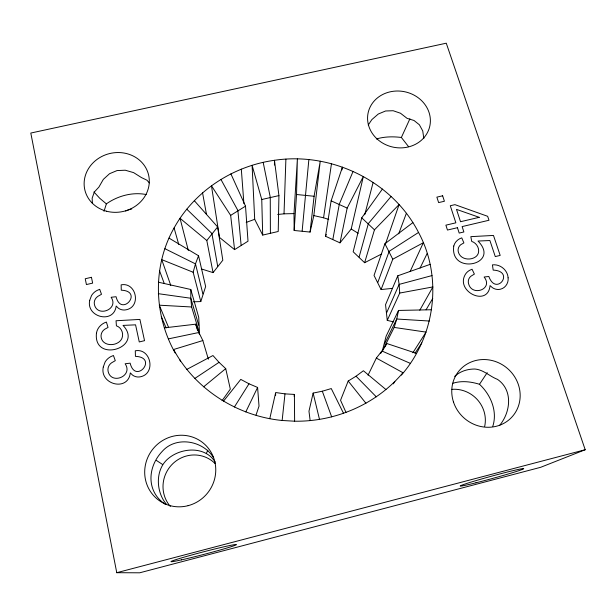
<?xml version="1.0" encoding="UTF-8"?>
<svg xmlns="http://www.w3.org/2000/svg" width="616" height="616" viewBox="0 0 616 616"><rect width="100%" height="100%" fill="white"/><g stroke="black" fill="none" stroke-linecap="round" stroke-linejoin="round"><path stroke-width="0.92" d="M274.436 165.08L274.466 160.299C331.254 151.69 392.2 180.904 418.541 232.448C443.073 277.801 435.096 336.552 401.378 375.106M175.167 352.976C153.723 314.93 152.329 266.189 174.089 227.959C194.402 191.137 233.017 165.989 274.466 160.299L278.925 195.595L278.232 231.485L262.701 235.089L254.693 219.319L252.098 165.319L261.754 199.515L262.701 235.089M275.614 395.395L275.66 393.485M294.171 230.476L296.535 194.51L297.389 158.92L293.994 213.606L294.171 230.476L310.071 232.07L313.837 215.6L320.243 161.207L314.098 196.265L310.071 232.07M277.708 214.484L284.022 213.829L285.893 159.151M302.156 230.946L308.862 159.606M208.362 359.213L202.841 340.548L173.643 349.503C195.064 389.343 237.36 416.108 282.143 420.482L284.992 393.878L294.394 394.425L294.625 421.205C335.52 421.868 376.538 404.142 402.949 372.703L376.353 358.089L368.037 375.198M294.155 396.319L294.394 394.425M328.759 219.419L323.569 217.795L331.462 163.71M339.986 242.858L347.17 208.085L363.34 176.461L351.212 229.013L339.986 242.858L325.487 236.236L331.139 200.831L342.427 167.098L341.934 169.924M332.879 239.247L339.308 204.135L353.084 171.356M431.577 309.74L398.537 310.441L396.743 319.019L394.171 327.427L382.528 350.804M382.374 350.797L386.116 336.197L398.537 310.441M269.777 418.68L275.675 392.531L284.992 393.878M343.528 413.336L331.269 388.565L322.314 391.214L313.136 393.085L308.97 411.203L310.141 420.582M492.792 426.303C497.72 411.242 490.683 394.648 479.487 384.284C470.878 381.604 461.346 380.449 452.652 383.368M382.405 189.05L361.754 217.833L353.161 251.767L364.618 262.716L381.265 254.177M364.734 214.768L373.142 182.367M193.386 301.809L200.793 301.57L205.636 286.54L198.552 255.763L169.03 238.115M359.128 257.003L368.368 223.562L391.075 196.466M200.793 301.57L193.147 272.249L195.48 263.879L198.552 255.763M364.618 262.716L374.459 229.822L399.083 204.566L385.493 243.913M104.019 211.319L106.368 203.858C117.764 195.873 132.44 191.83 146.238 194.541M256.033 415.092L259.02 406.137L257.603 387.456L248.995 383.783L240.771 379.394L223.516 401.162M412.874 222.615L384.908 243.744L374.028 275.429L381.081 289.551L392.469 288.365M215.261 462.169C205.344 445.961 181.681 447.362 168.391 458.458C155.093 469.246 155.702 491.337 166.174 503.965M377.862 282.336L389.181 251.313L418.541 232.448M398.698 233.803L406.368 213.305M409.902 118.819L401.37 137.468L408.601 146.708M381.081 289.551L392.769 259.221L423.331 242.735L410.117 271.556M385.939 389.543L363.394 370.747L356.048 376.207L348.202 381.027L340.548 400.277L346.015 412.45M430.107 264.372L397.774 275.814L385.547 304.681L387.256 320.382L393.632 321.891M386.756 312.489L399.145 284.392L397.774 275.814M387.256 320.382L399.73 293.062L399.145 284.392L432.016 275.575M206.36 453.307L207.854 450.204M245.799 411.919L257.603 387.456M420.058 268.099L427.196 253.399M325.487 236.236L326.334 234.519M384.469 343.998L396.743 319.019L429.344 321.028M380.619 353.546L386.709 343.482L416.447 353.338M385.031 346.854L386.709 343.482M419.812 310.202L432.909 286.925L399.73 293.062M426.064 309.794L432.771 298.344M499.884 425.063C510.695 411.896 513.082 389.982 497.489 379.371C489.651 376.368 483.591 369.739 474.921 369.023C467.536 368.969 460.083 371.294 454.647 376.415M234.396 407.014L248.995 383.783M412.874 352.745L426.064 332.116L394.171 327.427M393.339 383.853L394.856 381.481M479.487 384.284L487.21 372.657M415.007 353.291L421.76 342.92M368.237 125.025L371.841 119.612L378.286 114.022L385.562 110.988L393.147 110.726L400.492 113.236L407.06 118.334L414.021 120.49L419.388 124.786L422.745 130.946L423.831 138.523M222.053 400.708L230.322 389.104L225.725 368.63L219.034 362.339L212.959 355.524L186.856 369.384M201.363 268.923L213.059 272.626L222.815 260.206L217.617 226.934L194.317 200.685M213.059 272.626L206.799 240.517L217.617 226.934M376.353 358.089L381.882 350.997L410.164 363.294M203.65 386.81L225.725 368.63M234.581 249.634L230.654 215.384L211.45 185.755L219.481 237.399L234.581 249.634L248.009 241.195L245.515 206.16L230.9 173.866M230.654 215.384L245.515 206.16M194.833 378.44L219.034 362.339M585.2 449.734L540.686 467.298L139.693 572.803L116.763 572.695L30.8 133.048L446.269 43.197L585.2 449.734L116.763 572.695M246.192 222.422L254.693 219.319M376.361 138.977C384.438 136.567 393.054 136.436 401.37 137.468M261.754 199.515L278.925 195.595M168.499 338.862L198.876 332.501L202.841 340.548M164.38 327.866L195.672 324.185L199.43 334.342M284.022 213.829L293.994 213.606M158.412 282.205L190.798 289.497L198.714 317.279L199.507 333.187L191.63 306.984L159.274 305.19L168.507 327.204M282.143 420.482L294.625 421.205M296.535 194.51L314.098 196.265M158.312 293.686L190.814 298.244L198.745 325.24M313.837 215.6L323.569 217.795M193.147 272.249L161.731 259.621L170.778 285.439M331.139 200.831L347.17 208.085M164.903 248.695L195.48 263.879L202.88 293.94M351.212 229.013L358.15 233.272M156.41 460.445L162.462 464.402M165.589 504.481C146.1 491.968 147.27 467.174 162.139 451.497C175.868 435.735 202.726 440.432 213.298 457.303M206.799 240.517L180.026 218.287L188.327 250.458M106.368 203.858L99.777 198.314L93.94 191.984M361.754 217.833L374.459 229.822M186.787 209.178L211.912 233.495L217.664 266.204M356.048 376.207L376.276 396.827M149.326 182.898L146.947 180.203L141.511 177.601L133.61 172.626L125.248 170.216L117.025 170.586L109.548 173.704L103.349 179.356L98.876 187.118L94.371 191.953L92.161 198.136L92.377 203.449M348.202 381.027L365.927 403.257M384.908 243.744L392.769 259.221M220.921 179.41L237.884 210.464L241.11 245.13M161.3 316.609L166.135 327.874M179.78 359.705L180.534 361.469M159.559 270.817L164.226 283.399M322.314 391.214L331.67 416.886M195.672 324.185L197.62 330.569M174.089 227.959L178.74 244.413M313.136 393.085L319.496 419.396M263.178 162.355L270.255 197.205L270.393 232.971M202.564 192.854L206.499 214.499M191.63 306.984L190.814 298.244L190.798 289.497M241.318 169.161L243.905 203.596M451.959 389.351A30.161 28.59 43.6 0 1 484.684 426.357M125.672 211.034A28.351 26.211 -14.7 0 1 131.762 208.963M170.332 506.429A31.062 30.115 -56.5 0 1 172.819 463.694A31.062 30.115 -56.5 0 1 215.046 463.502M508.115 277.831C508.693 282.867 505.536 288.026 500.485 289.197A9.517 8.763 28.4 0 1 492.423 287.68L490.051 285.593C488.065 307.176 456.263 292.022 464.81 275.36A13.267 12.274 27.2 0 1 469.7 270.285L472.064 269.238L474.389 274.089L470.986 276.176A7.985 7.392 27.2 0 0 468.699 284.13C472.364 296.789 493.685 289.012 484.122 277.015L488.85 276.476C496.173 296.912 515.477 271.071 493.177 270.101L492.43 264.88C500.177 263.933 507.607 270.024 508.115 277.831M96.442 333.271C93.255 363.448 144.113 347.616 123.038 325.41L135.566 324.84L139.262 341.942L144.537 340.671L139.909 319.419L116.047 320.751L116.409 325.825C121.383 327.396 123.916 333.464 121.976 338.207A9.109 8.57 -26.3 0 1 118.234 342.542C112.674 346.215 102.787 345.245 101.216 337.714A8.401 7.893 -26.7 0 1 104.535 329.344L108.031 327.442L106.399 322.06C101.363 323.646 97.197 327.966 96.442 333.271M103.296 366.974C99.322 384.507 128.166 392.061 130.315 372.888L132.548 375.113A9.895 9.417 -29.1 0 0 140.818 376.707C156.133 373.188 150.774 347.832 135.289 350.797L135.443 356.356C158.582 357.272 135.551 384.992 130.145 363.171L125.133 363.756C133.564 376.106 111.18 385.216 108.116 371.379A8.347 7.9 -30.8 0 1 111.465 362.886L115.284 360.66L113.429 355.494L110.834 356.61A13.868 13.121 -30.6 0 0 105.097 362.039L103.296 366.974M89.72 300.323C85.886 317.302 113.975 324.347 116.178 306.044L118.357 308.185A9.671 9.063 -21.5 0 0 126.449 309.733C141.511 306.468 136.213 281.874 121.144 284.854L121.275 290.19C143.921 291.091 121.283 317.687 116.054 296.72L111.134 297.274C119.265 309.27 97.382 317.787 94.425 304.558A8.154 7.6 -23.4 0 1 97.744 296.419L101.494 294.286L99.7 289.327L97.151 290.398A13.544 12.628 -23.3 0 0 91.507 295.588L89.72 300.323M453.769 246.007C449.634 275.775 501.124 264.611 478.008 241.033L489.913 240.533L495.279 256.579L500.184 255.409L493.478 235.443L470.832 236.644L471.717 241.41C476.445 242.866 479.702 248.194 478.37 253.045A8.716 8.023 24.2 0 1 475.259 257.103C469.777 260.691 460.691 259.336 458.497 252.537A8.031 7.392 23.9 0 1 460.76 244.691L463.894 242.912L461.754 237.861C457.973 239.085 454.739 242.08 453.769 246.007M457.442 227.697L447.462 230.045L445.892 225.163L455.855 222.823L450.296 205.736L454.947 204.651L487.656 216.301L488.981 220.259L462.123 226.588L463.871 231.963L459.19 233.071L457.442 227.697M479.21 217.325L460.529 221.721L456.495 209.378L479.21 217.325M91.445 277.308L85.239 278.748L86.425 284.561L92.639 283.114L91.445 277.308M442.642 195.796L436.875 197.135L438.63 202.595L444.413 201.247L442.642 195.796M377.454 139.293A31.547 28.297 12 0 0 429.552 127.189A31.547 28.297 12 0 0 389.905 91.884A31.547 28.297 12 0 0 377.454 139.293M106.56 211.226A32.74 29.73 -13.3 0 0 148.61 175.036A32.74 29.73 -13.3 0 0 94.972 161.053A32.74 29.73 -13.3 0 0 106.56 211.226M453.461 401.94A35.112 32.941 40.5 0 0 511.473 417.525A35.112 32.941 40.5 0 0 492.954 360.753A35.112 32.941 40.5 0 0 453.461 401.94M188.111 505.667A36.244 35.073 -51.3 0 0 206.291 445.876A36.244 35.073 -51.3 0 0 146.277 461.561A36.244 35.073 -51.3 0 0 188.111 505.667M181.481 559.867A33.834 1.286 -14.6 0 0 235.628 545.106A33.834 1.286 -14.6 0 0 193.963 554.377A33.834 1.286 -14.6 0 0 181.481 559.867M475.922 482.805A32.817 1.209 -15.3 0 0 523.677 468.722A32.817 1.209 -15.3 0 0 476.461 480.48A32.817 1.209 -15.3 0 0 475.922 482.805"/></g></svg>
